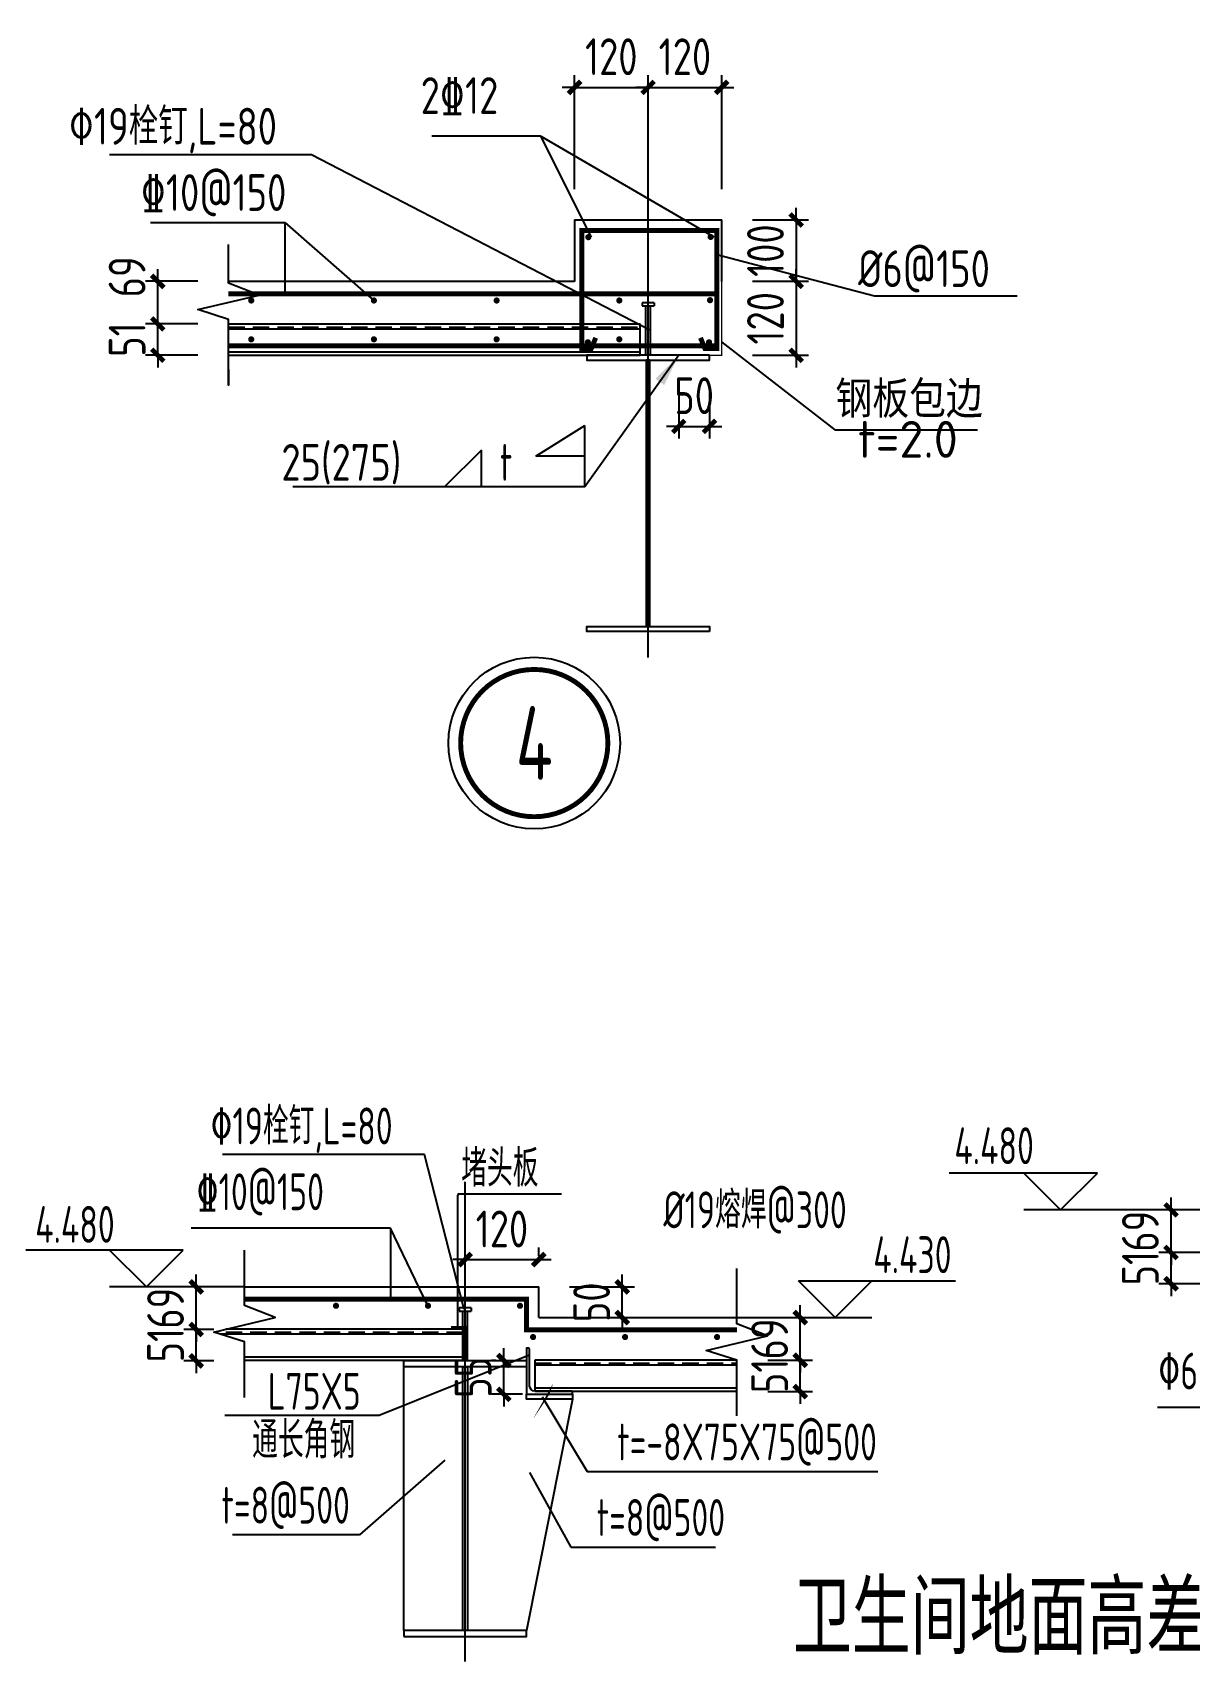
# Model space of a CAD drawing. Extents: x 180850 to 1400258, y 48356 to 327067.
# Drawn here: x 607539 to 621684, y 178018 to 197927 of the extents above; entities that cross this region are included whole.
import ezdxf
from ezdxf.enums import TextEntityAlignment as Align

# ---------------------------------------------------------------- set-up
doc = ezdxf.new("R2010")
doc.units = 0
doc.header["$LTSCALE"] = 1000
doc.linetypes.add('DASHED', pattern=[0.75, 0.5, -0.25])
doc.layers.add('6', color=253, linetype='Continuous', lineweight=13)
for name, color, linetype in [('AXIS', 3, 'Continuous'), ('DIM', 146, 'Continuous'), ('GL', 150, 'Continuous'), ('Gzd', 1, 'Continuous'), ('NUM', 7, 'Continuous'), ('Prof', 2, 'Continuous'), ('PUB_DIM', 3, 'Continuous'), ('PZ', 202, 'Continuous'), ('S', 2, 'Continuous'), ('TEXT', 7, 'Continuous'), ('THIN', 7, 'Continuous'), ('WELD', 7, 'Continuous'), ('YCX', 90, 'Continuous'), ('型钢', 6, 'Continuous'), ('引出线', 3, 'Continuous'), ('梁构件', 4, 'Continuous')]:
    doc.layers.add(name, color=color, linetype=linetype)
doc.styles.get("Standard").update_dxf_attribs({"font": 'gbenor.shx', "bigfont": 'gbcbig.shx'})
doc.styles.add('TSSD_Dimension', font='Tssdeng.shx', dxfattribs={"width": 0.8, "bigfont": 'hztxt.shx'})
doc.styles.add('TSSD_Label', font='tssdeng.shx', dxfattribs={"width": 0.7, "bigfont": 'hztxt.shx'})
doc.styles.add('TSSD_Norm', font='tssdeng.shx', dxfattribs={"bigfont": 'hztxt.shx'})
doc.styles.add('TSSD_Num', font='Tssdeng.shx', dxfattribs={"width": 0.7, "bigfont": 'hztxt.shx'})
doc.dimstyles.new('TSSD_20_150', dxfattribs={"dimtxt": 450, "dimasz": 150, "dimexe": 150, "dimexo": 375, "dimgap": 150, "dimtad": 1, "dimdec": 0, "dimlfac": 0.133333, "dimzin": 0, "dimdsep": 46, "dimtxsty": 'TSSD_Dimension', "dimblk": 'ARCHTICK', "dimcen": 0, "dimdle": 150, "dimclrt": 7, "dimadec": 0, "dimazin": 0, "dimtfac": 1, "dimtdec": 0, "dimtix": 1, "dimtmove": 2, "dimatfit": 3, "dimfxl": 1, "dimtolj": 1, "dimtzin": 0, "dimarcsym": 0})
doc.dimstyles.new('TSSD_LEADER_STYLE_400.0', dxfattribs={"dimtxt": 1200, "dimasz": 400, "dimexe": 400, "dimexo": 1000, "dimgap": 0.09, "dimtad": 0, "dimtih": 1, "dimtoh": 1, "dimdec": 4, "dimzin": 0, "dimdsep": 46, "dimtxsty": 'Standard', "dimcen": 0.09, "dimdle": 400, "dimclrt": 7, "dimadec": 0, "dimazin": 0, "dimtfac": 1, "dimtdec": 4, "dimtofl": 0, "dimtmove": 0, "dimatfit": 3, "dimfxl": 1, "dimtolj": 1, "dimtzin": 0, "dimarcsym": 0})

# ---------------------------------------------------------------- blocks, each defined once
blk = doc.blocks.new('ts_idx2')
at = {"color": 0, "linetype": 'ByBlock', "lineweight": -2, "const_width": 0.0333}
blk.add_lwpolyline([(-0.5, 0, 1), (0.5, 0, 1)], format="xyb", close=True, dxfattribs=at)
at = {"color": 0, "linetype": 'ByBlock', "lineweight": -2}
blk.add_circle((0, 0), 0.583, dxfattribs=at)
at = {"color": 0, "linetype": 'ByBlock', "lineweight": -2, "style": 'TSSD_Num', "width": 0.7}
blk.add_attdef('A', text='', height=0.5, dxfattribs=at).set_placement((0, 0), align=Align.MIDDLE_CENTER)
blk = doc.blocks.new('_ArchTick')
at = {"color": 0, "linetype": 'ByBlock', "const_width": 0.4}
blk.add_lwpolyline([(-0.5, -0.5), (0.5, 0.5)], dxfattribs=at)
blk = doc.blocks.new('*D185')
at = {"layer": 'AXIS', "color": 0, "lineweight": -2, "transparency": 16777216}
for p, q in [((615065, 196012), (615065, 197407)), ((615965, 196012), (615965, 197407)), ((615065, 197257), (614915, 197257)), ((615065, 197257), (615965, 197257)), ((615965, 197257), (616115, 197257))]:
    blk.add_line(p, q, dxfattribs=at)
at = {"layer": 'Defpoints', "color": 0, "transparency": 16777216}
for p in [(615965, 197257), (615065, 195637), (615965, 195637)]:
    blk.add_point(p, dxfattribs=at)
at = {"layer": 'AXIS', "color": 0, "lineweight": -2, "transparency": 16777216, "xscale": 150, "yscale": 150, "zscale": 150}
blk.add_blockref('_ArchTick', (615065, 197257), dxfattribs=at)
at = {"layer": 'AXIS', "color": 0, "lineweight": -2, "transparency": 16777216, "xscale": 150, "yscale": 150, "zscale": 150, "rotation": 180}
blk.add_blockref('_ArchTick', (615965, 197257), dxfattribs=at)
at = {"layer": 'AXIS', "color": 7, "transparency": 16777216, "insert": (615515, 197632), "char_height": 450, "attachment_point": 5, "style": 'TSSD_Dimension'}
blk.add_mtext('\\A1;120', dxfattribs=at)
blk = doc.blocks.new('*D186')
at = {"layer": 'AXIS', "color": 0, "lineweight": -2, "transparency": 16777216}
for p, q in [((616875, 194887), (616875, 195037)), ((616340, 194887), (617025, 194887)), ((616875, 194887), (616875, 193983)), ((616340, 193983), (617025, 193983)), ((616875, 193983), (616875, 193833))]:
    blk.add_line(p, q, dxfattribs=at)
at = {"layer": 'Defpoints', "color": 0, "transparency": 16777216}
for p in [(615965, 194887), (615965, 193983), (616875, 193983)]:
    blk.add_point(p, dxfattribs=at)
at = {"layer": 'AXIS', "color": 0, "lineweight": -2, "transparency": 16777216, "xscale": 150, "yscale": 150, "zscale": 150}
for p, rotation in [((616875, 194887), 270), ((616875, 193983), 90)]:
    blk.add_blockref('_ArchTick', p, dxfattribs=dict(at, rotation=rotation))
at = {"layer": 'AXIS', "color": 7, "transparency": 16777216, "insert": (616500, 194435), "char_height": 450, "attachment_point": 5, "rotation": 90, "style": 'TSSD_Dimension'}
blk.add_mtext('\\A1;120', dxfattribs=at)
blk = doc.blocks.new('*D187')
at = {"layer": 'AXIS', "color": 0, "lineweight": -2, "transparency": 16777216}
for p, q in [((616875, 195637), (616875, 195787)), ((616340, 195637), (617025, 195637)), ((616875, 195637), (616875, 194887)), ((616340, 194887), (617025, 194887)), ((616875, 194887), (616875, 194737))]:
    blk.add_line(p, q, dxfattribs=at)
at = {"layer": 'Defpoints', "color": 0, "transparency": 16777216}
for p in [(615965, 195637), (615965, 194887), (616875, 194887)]:
    blk.add_point(p, dxfattribs=at)
at = {"layer": 'AXIS', "color": 0, "lineweight": -2, "transparency": 16777216, "xscale": 150, "yscale": 150, "zscale": 150}
for p, rotation in [((616875, 195637), 270), ((616875, 194887), 90)]:
    blk.add_blockref('_ArchTick', p, dxfattribs=dict(at, rotation=rotation))
at = {"layer": 'AXIS', "color": 7, "transparency": 16777216, "insert": (616500, 195262), "char_height": 450, "attachment_point": 5, "rotation": 90, "style": 'TSSD_Dimension'}
blk.add_mtext('\\A1;100', dxfattribs=at)
blk = doc.blocks.new('_WELD004')
at = {"color": 0, "linetype": 'ByBlock'}
for p, q in [((0, 1), (1, 0)), ((0, 0), (0, 1))]:
    blk.add_line(p, q, dxfattribs=at)
blk = doc.blocks.new('_WELD001')
at = {"linetype": 'ByBlock'}
h = blk.add_hatch(color=0, dxfattribs=at)
h.paths.add_polyline_path([(0.8, 0.5), (0, 1), (0, 0.5)], flags=16)
edge = h.paths.add_edge_path()
edge.add_line((0.8, 0.5), (0, 1))
edge.add_line((0, 0.5), (0.8, 0.5))
edge.add_line((0, 0), (0, 1))
at = {"color": 0, "linetype": 'ByBlock'}
for p, q in [((0, 0), (0, 1)), ((0.8, 0.5), (0, 1)), ((0, 0.5), (0.8, 0.5))]:
    blk.add_line(p, q, dxfattribs=at)
blk = doc.blocks.new('*D188')
at = {"layer": 'AXIS', "color": 0, "lineweight": -2, "transparency": 16777216}
for p, q in [((609070, 194366), (609070, 194516)), ((609559, 194366), (608920, 194366)), ((609070, 193983), (609070, 194366)), ((609559, 193983), (608920, 193983)), ((609070, 193983), (609070, 193833))]:
    blk.add_line(p, q, dxfattribs=at)
at = {"layer": 'Defpoints', "color": 0, "transparency": 16777216}
for p in [(609070, 194366), (609934, 194366), (609934, 193983)]:
    blk.add_point(p, dxfattribs=at)
at = {"layer": 'AXIS', "color": 0, "lineweight": -2, "transparency": 16777216, "xscale": 150, "yscale": 150, "zscale": 150}
for p, rotation in [((609070, 194366), 270), ((609070, 193983), 90)]:
    blk.add_blockref('_ArchTick', p, dxfattribs=dict(at, rotation=rotation))
at = {"layer": 'AXIS', "color": 7, "transparency": 16777216, "insert": (608695, 194175), "char_height": 450, "attachment_point": 5, "rotation": 90, "style": 'TSSD_Dimension'}
blk.add_mtext('\\A1;51', dxfattribs=at)
blk = doc.blocks.new('*D189')
at = {"layer": 'AXIS', "color": 0, "lineweight": -2, "transparency": 16777216}
for p, q in [((609070, 194216), (609070, 195037)), ((609559, 194887), (608920, 194887)), ((609559, 194366), (608920, 194366))]:
    blk.add_line(p, q, dxfattribs=at)
at = {"layer": 'Defpoints', "color": 0, "transparency": 16777216}
for p in [(609070, 194887), (609934, 194887), (609934, 194366)]:
    blk.add_point(p, dxfattribs=at)
at = {"layer": 'AXIS', "color": 0, "lineweight": -2, "transparency": 16777216, "xscale": 150, "yscale": 150, "zscale": 150}
for p, rotation in [((609070, 194887), 90), ((609070, 194366), 270)]:
    blk.add_blockref('_ArchTick', p, dxfattribs=dict(at, rotation=rotation))
at = {"layer": 'AXIS', "color": 7, "transparency": 16777216, "insert": (608695, 194942), "char_height": 450, "attachment_point": 5, "rotation": 90, "style": 'TSSD_Dimension'}
blk.add_mtext('\\A1;69', dxfattribs=at)
blk = doc.blocks.new('*D190')
at = {"layer": 'AXIS', "color": 0, "lineweight": -2, "transparency": 16777216}
for p, q in [((615440, 193608), (615440, 192964)), ((615815, 193608), (615815, 192964)), ((615440, 193114), (615290, 193114)), ((615440, 193114), (615815, 193114)), ((615815, 193114), (615965, 193114))]:
    blk.add_line(p, q, dxfattribs=at)
at = {"layer": 'Defpoints', "color": 0, "transparency": 16777216}
for p in [(615440, 193983), (615815, 193983), (615815, 193114)]:
    blk.add_point(p, dxfattribs=at)
at = {"layer": 'AXIS', "color": 0, "lineweight": -2, "transparency": 16777216, "xscale": 150, "yscale": 150, "zscale": 150}
blk.add_blockref('_ArchTick', (615440, 193114), dxfattribs=at)
at = {"layer": 'AXIS', "color": 0, "lineweight": -2, "transparency": 16777216, "xscale": 150, "yscale": 150, "zscale": 150, "rotation": 180}
blk.add_blockref('_ArchTick', (615815, 193114), dxfattribs=at)
at = {"layer": 'AXIS', "color": 7, "transparency": 16777216, "insert": (615628, 193489), "char_height": 450, "attachment_point": 5, "style": 'TSSD_Dimension'}
blk.add_mtext('\\A1;50', dxfattribs=at)
blk = doc.blocks.new('*D191')
at = {"layer": 'AXIS', "color": 0, "lineweight": -2, "transparency": 16777216}
for p, q in [((614165, 196012), (614165, 197407)), ((615065, 196012), (615065, 197407)), ((614165, 197257), (614015, 197257)), ((614165, 197257), (615065, 197257)), ((615065, 197257), (615215, 197257))]:
    blk.add_line(p, q, dxfattribs=at)
at = {"layer": 'Defpoints', "color": 0, "transparency": 16777216}
for p in [(615065, 197257), (614165, 195637), (615065, 195637)]:
    blk.add_point(p, dxfattribs=at)
at = {"layer": 'AXIS', "color": 0, "lineweight": -2, "transparency": 16777216, "xscale": 150, "yscale": 150, "zscale": 150}
blk.add_blockref('_ArchTick', (614165, 197257), dxfattribs=at)
at = {"layer": 'AXIS', "color": 0, "lineweight": -2, "transparency": 16777216, "xscale": 150, "yscale": 150, "zscale": 150, "rotation": 180}
blk.add_blockref('_ArchTick', (615065, 197257), dxfattribs=at)
at = {"layer": 'AXIS', "color": 7, "transparency": 16777216, "insert": (614615, 197632), "char_height": 450, "attachment_point": 5, "style": 'TSSD_Dimension'}
blk.add_mtext('\\A1;120', dxfattribs=at)
blk = doc.blocks.new('*D202')
at = {"layer": 'AXIS', "color": 0, "lineweight": -2, "transparency": 16777216}
for p, q in [((616926, 181700), (616926, 181850)), ((616527, 181700), (617076, 181700)), ((616926, 181317), (616926, 181700)), ((616527, 181317), (617076, 181317)), ((616926, 181317), (616926, 181167))]:
    blk.add_line(p, q, dxfattribs=at)
at = {"layer": 'Defpoints', "color": 0, "transparency": 16777216}
for p in [(616152, 181700), (616926, 181700), (616152, 181317)]:
    blk.add_point(p, dxfattribs=at)
at = {"layer": 'AXIS', "color": 0, "lineweight": -2, "transparency": 16777216, "xscale": 150, "yscale": 150, "zscale": 150}
for p, rotation in [((616926, 181700), 270), ((616926, 181317), 90)]:
    blk.add_blockref('_ArchTick', p, dxfattribs=dict(at, rotation=rotation))
at = {"layer": 'AXIS', "color": 7, "transparency": 16777216, "insert": (616551, 181509), "char_height": 450, "attachment_point": 5, "rotation": 90, "style": 'TSSD_Dimension'}
blk.add_mtext('\\A1;51', dxfattribs=at)
blk = doc.blocks.new('*D203')
at = {"layer": 'AXIS', "color": 0, "lineweight": -2, "transparency": 16777216}
for p, q in [((616926, 182221), (616926, 182371)), ((616527, 182221), (617076, 182221)), ((616926, 181700), (616926, 182221)), ((616527, 181700), (617076, 181700)), ((616926, 181700), (616926, 181550))]:
    blk.add_line(p, q, dxfattribs=at)
at = {"layer": 'Defpoints', "color": 0, "transparency": 16777216}
for p in [(616152, 182221), (616926, 182221), (616152, 181700)]:
    blk.add_point(p, dxfattribs=at)
at = {"layer": 'AXIS', "color": 0, "lineweight": -2, "transparency": 16777216, "xscale": 150, "yscale": 150, "zscale": 150}
for p, rotation in [((616926, 182221), 270), ((616926, 181700), 90)]:
    blk.add_blockref('_ArchTick', p, dxfattribs=dict(at, rotation=rotation))
at = {"layer": 'AXIS', "color": 7, "transparency": 16777216, "insert": (616551, 181960), "char_height": 450, "attachment_point": 5, "rotation": 90, "style": 'TSSD_Dimension'}
blk.add_mtext('\\A1;69', dxfattribs=at)
blk = doc.blocks.new('*D204')
at = {"layer": 'AXIS', "color": 0, "lineweight": -2, "transparency": 16777216}
for p, q in [((609756, 182596), (609390, 182596)), ((609540, 182596), (609540, 182746)), ((609540, 182075), (609540, 182596)), ((609756, 182075), (609390, 182075)), ((609540, 182075), (609540, 181925))]:
    blk.add_line(p, q, dxfattribs=at)
at = {"layer": 'Defpoints', "color": 0, "transparency": 16777216}
for p in [(609540, 182596), (610131, 182596), (610131, 182075)]:
    blk.add_point(p, dxfattribs=at)
at = {"layer": 'AXIS', "color": 0, "lineweight": -2, "transparency": 16777216, "xscale": 150, "yscale": 150, "zscale": 150}
for p, rotation in [((609540, 182596), 270), ((609540, 182075), 90)]:
    blk.add_blockref('_ArchTick', p, dxfattribs=dict(at, rotation=rotation))
at = {"layer": 'AXIS', "color": 7, "transparency": 16777216, "insert": (609165, 182335), "char_height": 450, "attachment_point": 5, "rotation": 90, "style": 'TSSD_Dimension'}
blk.add_mtext('\\A1;69', dxfattribs=at)
blk = doc.blocks.new('*D205')
at = {"layer": 'AXIS', "color": 0, "lineweight": -2, "transparency": 16777216}
for p, q in [((609540, 182075), (609540, 182225)), ((609756, 182075), (609390, 182075)), ((609540, 181692), (609540, 182075)), ((609756, 181692), (609390, 181692)), ((609540, 181692), (609540, 181542))]:
    blk.add_line(p, q, dxfattribs=at)
at = {"layer": 'Defpoints', "color": 0, "transparency": 16777216}
for p in [(609540, 182075), (610131, 182075), (610131, 181692)]:
    blk.add_point(p, dxfattribs=at)
at = {"layer": 'AXIS', "color": 0, "lineweight": -2, "transparency": 16777216, "xscale": 150, "yscale": 150, "zscale": 150}
for p, rotation in [((609540, 182075), 270), ((609540, 181692), 90)]:
    blk.add_blockref('_ArchTick', p, dxfattribs=dict(at, rotation=rotation))
at = {"layer": 'AXIS', "color": 7, "transparency": 16777216, "insert": (609165, 181884), "char_height": 450, "attachment_point": 5, "rotation": 90, "style": 'TSSD_Dimension'}
blk.add_mtext('\\A1;51', dxfattribs=at)
blk = doc.blocks.new('*D206')
at = {"layer": 'AXIS', "color": 0, "lineweight": -2, "transparency": 16777216}
for p, q in [((613301, 181696), (613301, 181846)), ((613203, 181696), (613151, 181696)), ((613301, 181283), (613301, 181696)), ((613531, 181283), (613151, 181283)), ((613301, 181283), (613301, 181133))]:
    blk.add_line(p, q, dxfattribs=at)
at = {"layer": 'Defpoints', "color": 0, "transparency": 16777216}
for p in [(613301, 181696), (613578, 181696), (613906, 181283)]:
    blk.add_point(p, dxfattribs=at)
at = {"layer": 'AXIS', "color": 0, "lineweight": -2, "transparency": 16777216, "xscale": 150, "yscale": 150, "zscale": 150}
for p, rotation in [((613301, 181696), 270), ((613301, 181283), 90)]:
    blk.add_blockref('_ArchTick', p, dxfattribs=dict(at, rotation=rotation))
at = {"layer": 'AXIS', "color": 7, "transparency": 16777216, "insert": (612926, 181490), "char_height": 450, "attachment_point": 5, "rotation": 90, "style": 'TSSD_Dimension'}
blk.add_mtext('\\A1;55', dxfattribs=at)
blk = doc.blocks.new('*D207')
at = {"layer": 'Defpoints', "color": 0, "transparency": 16777216}
for p in [(613728, 182596), (614749, 182596), (613728, 182221)]:
    blk.add_point(p, dxfattribs=at)
at = {"layer": 'DIM', "color": 0, "lineweight": -2, "transparency": 16777216}
for p, q in [((614103, 182596), (614899, 182596)), ((614749, 182596), (614749, 182746)), ((614749, 182221), (614749, 182596)), ((614103, 182221), (614899, 182221)), ((614749, 182221), (614749, 182071))]:
    blk.add_line(p, q, dxfattribs=at)
at = {"layer": 'DIM', "color": 0, "lineweight": -2, "transparency": 16777216, "xscale": 150, "yscale": 150, "zscale": 150}
for p, rotation in [((614749, 182596), 270), ((614749, 182221), 90)]:
    blk.add_blockref('_ArchTick', p, dxfattribs=dict(at, rotation=rotation))
at = {"layer": 'DIM', "color": 7, "transparency": 16777216, "insert": (614374, 182408), "char_height": 450, "attachment_point": 5, "rotation": 90, "style": 'TSSD_Dimension'}
blk.add_mtext('\\A1;50', dxfattribs=at)
blk = doc.blocks.new('*D208')
at = {"layer": 'AXIS', "color": 0, "lineweight": -2, "transparency": 16777216}
for p, q in [((612828, 182971), (612828, 183079)), ((613728, 182971), (613728, 183079)), ((612828, 182929), (612678, 182929)), ((612828, 182929), (613728, 182929)), ((613728, 182929), (613878, 182929))]:
    blk.add_line(p, q, dxfattribs=at)
at = {"layer": 'Defpoints', "color": 0, "transparency": 16777216}
for p in [(613728, 182929), (612828, 182596), (613728, 182596)]:
    blk.add_point(p, dxfattribs=at)
at = {"layer": 'AXIS', "color": 0, "lineweight": -2, "transparency": 16777216, "xscale": 150, "yscale": 150, "zscale": 150}
blk.add_blockref('_ArchTick', (612828, 182929), dxfattribs=at)
at = {"layer": 'AXIS', "color": 0, "lineweight": -2, "transparency": 16777216, "xscale": 150, "yscale": 150, "zscale": 150, "rotation": 180}
blk.add_blockref('_ArchTick', (613728, 182929), dxfattribs=at)
at = {"layer": 'AXIS', "color": 7, "transparency": 16777216, "insert": (613278, 183304), "char_height": 450, "attachment_point": 5, "style": 'TSSD_Dimension'}
blk.add_mtext('\\A1;120', dxfattribs=at)
blk = doc.blocks.new('*D212')
at = {"layer": 'AXIS', "color": 0, "lineweight": -2, "transparency": 16777216}
for p, q in [((621459, 183537), (621459, 183687)), ((622234, 183537), (621309, 183537)), ((621459, 183016), (621459, 183537)), ((622234, 183016), (621309, 183016)), ((621459, 183016), (621459, 182866))]:
    blk.add_line(p, q, dxfattribs=at)
at = {"layer": 'Defpoints', "color": 0, "transparency": 16777216}
for p in [(621459, 183537), (622609, 183537), (622609, 183016)]:
    blk.add_point(p, dxfattribs=at)
at = {"layer": 'AXIS', "color": 0, "lineweight": -2, "transparency": 16777216, "xscale": 150, "yscale": 150, "zscale": 150}
for p, rotation in [((621459, 183537), 270), ((621459, 183016), 90)]:
    blk.add_blockref('_ArchTick', p, dxfattribs=dict(at, rotation=rotation))
at = {"layer": 'AXIS', "color": 7, "transparency": 16777216, "insert": (621084, 183277), "char_height": 450, "attachment_point": 5, "rotation": 90, "style": 'TSSD_Dimension'}
blk.add_mtext('\\A1;69', dxfattribs=at)
blk = doc.blocks.new('*D213')
at = {"layer": 'AXIS', "color": 0, "lineweight": -2, "transparency": 16777216}
for p, q in [((621459, 183016), (621459, 183166)), ((622234, 183016), (621309, 183016)), ((621459, 182634), (621459, 183016)), ((622234, 182634), (621309, 182634)), ((621459, 182634), (621459, 182484))]:
    blk.add_line(p, q, dxfattribs=at)
at = {"layer": 'Defpoints', "color": 0, "transparency": 16777216}
for p in [(621459, 183016), (622609, 183016), (622609, 182634)]:
    blk.add_point(p, dxfattribs=at)
at = {"layer": 'AXIS', "color": 0, "lineweight": -2, "transparency": 16777216, "xscale": 150, "yscale": 150, "zscale": 150}
for p, rotation in [((621459, 183016), 270), ((621459, 182634), 90)]:
    blk.add_blockref('_ArchTick', p, dxfattribs=dict(at, rotation=rotation))
at = {"layer": 'AXIS', "color": 7, "transparency": 16777216, "insert": (621084, 182825), "char_height": 450, "attachment_point": 5, "rotation": 90, "style": 'TSSD_Dimension'}
blk.add_mtext('\\A1;51', dxfattribs=at)

msp = doc.modelspace()

# ---------------------------------------------------------------- linework, layer by layer
at = {"layer": '6', "color": 1, "const_width": 60}
for points in [[(613578.47, 182070.78), (613578.47, 182445.78), (610130.78, 182445.78)], [(616151.94, 182070.78), (613578.47, 182070.78), (613578.47, 182082.53)]]:
    msp.add_lwpolyline(points, dxfattribs=at)
at = {"layer": 'AXIS'}
msp.add_line((615065.15, 190290.94), (615065.15, 196709.36), dxfattribs=at)
at = {"layer": 'AXIS', "ltscale": 0.4}
msp.add_line((612828.47, 178018.18), (612828.47, 183881.48), dxfattribs=at)
at = {"layer": 'GL'}
for points in [[(615815.15, 193983.34), (614315.15, 193983.34), (614315.15, 193923.34), (615815.15, 193923.34)], [(615087.65, 193923.34), (615042.65, 193923.34), (615042.65, 190668.34), (615087.65, 190668.34)], [(615815.15, 190608.34), (614315.15, 190608.34), (614315.15, 190668.34), (615815.15, 190668.34)]]:
    msp.add_lwpolyline(points, close=True, dxfattribs=at)
at = {"layer": 'Gzd', "const_width": 60}
for points in [[(614256.2, 194064.17), (614256.2, 195506.75), (615904.04, 195506.75), (615904.04, 194064.17), (615760.16, 194064.17), (615705.78, 194196.68)], [(609933.79, 194733.34), (615904.04, 194733.34)], [(609933.79, 194097.45), (615904.04, 194097.45)], [(614226.26, 194064.17), (614370.14, 194064.17), (614424.53, 194196.68)]]:
    msp.add_lwpolyline(points, dxfattribs=at)
at = {"layer": 'Gzd', "const_width": 37.5}
for points in [[(614316, 195426.51, 1), (614353.5, 195426.51, 1)], [(615848.05, 195429.62, -1), (615810.55, 195429.62, -1)], [(610193.96, 194652.62, 1), (610231.46, 194652.62, 1)], [(611693.96, 194652.62, 1), (611731.46, 194652.62, 1)], [(613193.96, 194652.62, 1), (613231.46, 194652.62, 1)], [(614693.96, 194652.62, 1), (614731.46, 194652.62, 1)], [(615841.29, 194656.24, -1), (615803.79, 194656.24, -1)], [(610193.96, 194178.21, 1), (610231.46, 194178.21, 1)], [(611693.96, 194178.21, 1), (611731.46, 194178.21, 1)], [(613193.96, 194178.21, 1), (613231.46, 194178.21, 1)], [(614347.15, 194141.83, -1), (614309.65, 194141.83, -1)], [(614693.96, 194178.21, 1), (614731.46, 194178.21, 1)], [(615828.67, 194141.83, -1), (615791.17, 194141.83, -1)], [(611267.55, 182365.06, -1), (611230.05, 182365.06, -1)], [(612392.55, 182365.06, -1), (612355.05, 182365.06, -1)], [(613517.55, 182365.06, -1), (613480.05, 182365.06, -1)], [(613677.4, 181982.98, -1), (613639.9, 181982.98, -1)], [(614802.4, 181982.98, -1), (614764.9, 181982.98, -1)], [(615927.4, 181982.98, -1), (615889.9, 181982.98, -1)]]:
    msp.add_lwpolyline(points, format="xyb", close=True, dxfattribs=at)
at = {"layer": 'Prof'}
for p, q in [((609933.79, 194365.84), (614967.55, 194365.84)), ((614967.55, 193983.34), (614967.55, 194365.84)), ((609933.79, 194306.39), (614967.55, 194306.39)), ((609933.79, 194025.97), (614967.55, 194025.97)), ((609933.79, 193983.34), (614967.55, 193983.34)), ((612801.53, 182018.83), (609833.75, 182018.83)), ((612801.53, 182078.28), (609901.4, 182078.28)), ((612801.53, 182078.28), (612801.53, 181695.78)), ((612801.53, 181738.4), (610130.78, 181738.4)), ((612801.53, 181695.78), (610130.78, 181695.78)), ((613683.47, 181703.28), (616137.88, 181703.28)), ((613683.47, 181643.83), (616151.94, 181643.83)), ((613683.47, 181363.4), (616151.94, 181363.4)), ((613683.47, 181320.78), (616151.94, 181320.78))]:
    msp.add_line(p, q, dxfattribs=at)
at = {"layer": 'Prof', "linetype": 'DASHED', "ltscale": 0.4}
for p, q in [((609933.79, 194325.1), (614967.55, 194325.1)), ((612801.53, 182037.53), (609775.3, 182037.53)), ((613683.47, 181662.53), (616151.94, 181662.53))]:
    msp.add_line(p, q, dxfattribs=at)
at = {"layer": 'Prof', "linetype": 'DASHED'}
msp.add_line((613683.47, 181320.78), (613683.47, 181703.28), dxfattribs=at)
at = {"layer": 'PUB_DIM'}
for points in [[(609933.79, 193809.56), (609933.79, 193619.11), (609933.79, 194422.29), (609558.79, 194542.29), (610307.86, 194719.76), (609933.79, 194866.29), (609933.79, 194886.7), (609933.79, 195336.7)], [(610130.78, 181245.78), (610130.78, 181695.78), (610130.78, 181923.78), (609755.78, 182043.78), (610504.84, 182221.25), (610130.78, 182367.78), (610130.78, 182595.78), (610130.78, 183045.78)], [(616151.94, 181020.78), (616151.94, 181470.78), (616151.94, 181698.78), (615776.94, 181818.78), (616526, 181996.25), (616151.94, 182142.78), (616151.94, 182370.78), (616151.94, 182820.78)]]:
    msp.add_lwpolyline(points, dxfattribs=at)
at = {"layer": 'PZ'}
for p, q in [((614993.06, 194625.88), (614993.06, 194585.58)), ((615137.25, 194625.88), (614993.06, 194625.88)), ((614993.06, 194585.58), (615137.25, 194585.58)), ((615037.82, 193983.34), (615037.82, 194585.58)), ((615092.48, 193983.34), (615092.48, 194585.58)), ((615137.25, 194625.88), (615137.25, 194585.58)), ((615092.48, 193983.34), (615037.82, 193983.34)), ((612756.37, 182338.31), (612756.37, 182298.01)), ((612900.56, 182338.31), (612756.37, 182338.31)), ((612756.37, 182298.01), (612900.56, 182298.01)), ((612801.14, 181695.78), (612801.14, 182298.01)), ((612855.8, 181695.78), (612855.8, 182298.01)), ((612900.56, 182338.31), (612900.56, 182298.01)), ((612078.47, 178395.78), (612078.47, 181620.78)), ((612855.8, 181695.78), (612801.14, 181695.78)), ((614140.97, 181223.28), (613578.47, 178395.78))]:
    msp.add_line(p, q, dxfattribs=at)
at = {"layer": 'PZ', "const_width": 37.5}
msp.add_lwpolyline([(612828.47, 181695.78), (612828.47, 182100.56), (612655.01, 182100.56)], dxfattribs=at)
at = {"layer": 'PZ'}
msp.add_lwpolyline([(613578.47, 181283.28), (614140.97, 181283.28), (614140.97, 181223.28), (613578.47, 181223.28)], close=True, dxfattribs=at)
at = {"layer": 'S', "const_width": 15}
msp.add_lwpolyline([(615440.15, 193983.34), (615965.15, 193983.34), (615965.15, 194886.7)], dxfattribs=at)
at = {"layer": 'THIN'}
for p, q in [((614165.15, 195636.7), (614165.15, 194886.7)), ((614165.15, 195636.7), (615965.15, 195636.7)), ((615965.15, 194886.7), (615965.15, 195636.7)), ((614165.15, 194886.7), (609933.79, 194886.7)), ((620559.21, 183986.94), (618744.32, 183986.94)), ((620109.21, 183536.94), (619659.21, 183986.94)), ((620109.21, 183536.94), (620559.21, 183986.94)), ((621309.21, 183536.94), (619659.21, 183536.94)), ((609380.78, 183045.78), (607458.12, 183045.78)), ((608930.78, 182595.78), (608480.78, 183045.78)), ((608930.78, 182595.78), (609380.78, 183045.78)), ((610130.78, 182595.78), (608480.78, 182595.78)), ((610130.78, 182595.78), (613728.47, 182595.78)), ((613728.47, 182220.78), (613728.47, 182595.78)), ((616901.94, 182670.78), (618824.61, 182670.78)), ((617351.94, 182220.78), (616901.94, 182670.78)), ((617351.94, 182220.78), (617801.94, 182670.78)), ((613728.47, 182220.78), (616151.94, 182220.78)), ((616151.94, 182220.78), (617801.94, 182220.78))]:
    msp.add_line(p, q, dxfattribs=at)
msp.add_lwpolyline([(613859.72, 181283.28, 0, 120, 0), (614058.59, 181690.64, 0, 0, 0), (614936.83, 183248.71, 0, 0, 0), (617484.58, 183248.71, 0, 0, 0)], format="xyseb", dxfattribs=at)
at = {"layer": 'WELD'}
msp.add_line((614291.61, 192374.09), (610720.68, 192374.09), dxfattribs=at)
at = {"layer": 'YCX'}
for p, q in [((613753.51, 196659.56), (612419.58, 196659.56)), ((613753.51, 196659.56), (615866.8, 195429.62)), ((614372.25, 195426.51), (613753.51, 196659.56)), ((610950.23, 196432.33), (608480.54, 196432.33)), ((615092.48, 194284.46), (610950.23, 196432.33)), ((608982.51, 195606.48), (610624.78, 195606.48)), ((610624.78, 195606.48), (610624.78, 194733.34)), ((610624.78, 195606.48), (611712.71, 194652.62)), ((615904.04, 195216.62), (617833.24, 194711.16)), ((617833.24, 194711.16), (619576.73, 194711.16)), ((615965.15, 194145.15), (617349.79, 193071.77)), ((617349.79, 193071.77), (619090.89, 193071.77)), ((612330.85, 184212.99), (609861.16, 184212.99)), ((612817.32, 182318.16), (612330.85, 184212.99))]:
    msp.add_line(p, q, dxfattribs=at)
at = {"layer": '型钢'}
msp.add_lwpolyline([(613578.47, 181283.28), (614140.97, 181283.28), (614140.97, 181308.28, 0.41421356), (614128.47, 181320.78), (613683.47, 181320.78, -0.41421356), (613615.97, 181388.28), (613615.97, 181833.28, 0.41421356), (613603.47, 181845.78), (613578.47, 181845.78)], format="xyb", close=True, dxfattribs=at)
at = {"layer": '引出线'}
for p, q in [((612738.38, 182100.56), (612738.38, 183719.13)), ((612753.38, 183734.13), (614004.65, 183734.13)), ((611917.33, 183313.67), (609477.19, 183313.67)), ((612373.8, 182365.06), (611917.33, 183313.67)), ((611917.33, 183313.67), (611917.33, 182445.78)), ((611778.16, 181028.83), (613602.27, 181760.78)), ((613771.01, 181251.47), (614319.34, 180338.6)), ((609890.47, 181028.83), (611778.16, 181028.83)), ((623208.3, 181123.46), (621292.85, 181123.46)), ((612579.5, 180476.69), (611537.13, 179565.25)), ((613614.3, 180326.69), (614119.81, 179415.25)), ((614319.34, 180338.6), (617874.02, 180338.6)), ((611537.13, 179565.25), (609983.61, 179565.25)), ((614119.81, 179415.25), (615890.25, 179415.25))]:
    msp.add_line(p, q, dxfattribs=at)
msp.add_arc((612753.38, 183719.13), 15, 90, 180, dxfattribs=at)
at = {"layer": '梁构件'}
for points in [[(612078.47, 181695.78), (613578.47, 181695.78), (613578.47, 181620.78), (612078.47, 181620.78)], [(612798.47, 181620.78), (612858.47, 181620.78), (612858.47, 178395.78), (612798.47, 178395.78)], [(612078.47, 178320.78), (613578.47, 178320.78), (613578.47, 178395.78), (612078.47, 178395.78)]]:
    msp.add_lwpolyline(points, close=True, dxfattribs=at)

# ---------------------------------------------------------------- block references
at = {"layer": 'THIN'}
ref = msp.add_blockref('ts_idx2', (613673, 189242.78), dxfattribs=dict(at, xscale=1800, yscale=1800, zscale=1800))
ref.add_attrib('2', '4', dxfattribs={"height": 900, "style": 'TSSD_Num', "width": 0.7}).set_placement((613673, 189242.78), align=Align.MIDDLE_CENTER)
at = {"layer": 'WELD'}
for name, p, xscale, yscale, zscale in [('_WELD001', (614291.61, 192374.09), -749.9999999999998, 749.9999999999998, 749.9999999999998), ('_WELD004', (613026.77, 192374.09), -449.9999999999999, 449.9999999999999, 449.9999999999999)]:
    msp.add_blockref(name, p, dxfattribs=dict(at, xscale=xscale, yscale=yscale, zscale=zscale))

# ---------------------------------------------------------------- texts
at = {"layer": 'NUM', "style": 'TSSD_Norm', "width": 0.8}
msp.add_text('卫生间地面高差结构做法详图', height=900, dxfattribs=at).set_placement((616836.92, 177832.04), align=Align.BOTTOM_LEFT)
at = {"layer": 'TEXT', "style": 'TSSD_Norm'}
for s, width, p in [('2%%13212', 0.8, (612284.35, 196797.14)), ('%%13210@150', 0.7, (609544.05, 183398.54)), ('%%1306@500', 0.7, (621302.05, 181208.33))]:
    msp.add_text(s, height=450, dxfattribs=dict(at, width=width)).set_placement(p, align=Align.BOTTOM_LEFT)
at = {"layer": 'TEXT'}
for s, style, width, p in [('%%13019栓钉,L=80', 'TSSD_Norm', 0.8, (607982.07, 196557.21)), ('%%C6@150', 'TSSD_Norm', 0.8, (617632.88, 194816.45)), ('25(275)', 'TSSD_Norm', 0.8, (610581.75, 192449.09)), ('t', 'TSSD_Label', 0.7, (613251.77, 192449.09)), ('%%13019栓钉,L=80', 'TSSD_Norm', 0.7, (609714.04, 184337.87))]:
    msp.add_text(s, height=450, dxfattribs=dict(at, style=style, width=width)).set_placement(p)
at = {"layer": 'TEXT', "style": 'TSSD_Norm'}
for s, width, p in [('%%13210@150', 0.8, (610642.22, 195746.84)), ('4.480', 0.7, (619782.06, 184096.31)), ('堵头板', 0.7, (613724.49, 183822.18)), ('%%c19熔焊@300', 0.7, (617493.93, 183312.87)), ('4.480', 0.7, (608543.73, 183134.45)), ('4.430', 0.7, (618775.41, 182764.55)), ('L75X5', 0.7, (611551.16, 181094.87)), ('通长角钢', 0.7, (611483.23, 180499.1)), ('t=-8X75X75@500', 0.7, (617862.62, 180475.66)), ('t=8@500', 0.7, (611418.95, 179702.31)), ('t=8@500', 0.7, (616006.32, 179552.31))]:
    msp.add_text(s, height=450, dxfattribs=dict(at, width=width)).set_placement(p, align=Align.RIGHT)
for s, p in [('钢板包边', (617356.34, 193083.59)), ('t=2.0', (617628.08, 192595.75))]:
    msp.add_text(s, height=450, dxfattribs=at).set_placement(p, align=Align.BOTTOM_LEFT)

# ---------------------------------------------------------------- dimensions: what is measured, and where the dimension line sits
at = {"layer": 'AXIS'}
for base, p1, p2, angle, picture, middle in [((615065.15, 197257.03), (614165.15, 195636.7), (615065.15, 195636.7), 180, '*D191', (614615.15, 197632.03)), ((615965.15, 197257.03), (615065.15, 195636.7), (615965.15, 195636.7), 180, '*D185', (615515.15, 197632.03)), ((616875.32, 194886.7), (615965.15, 195636.7), (615965.15, 194886.7), 90, '*D187', (616500.32, 195261.7)), ((616875.32, 193983.34), (615965.15, 194886.7), (615965.15, 193983.34), 90, '*D186', (616500.32, 194435.02)), ((609070.27, 194365.84), (609933.79, 193983.34), (609933.79, 194365.84), 90, '*D188', (608695.27, 194174.59)), ((621459.21, 183536.94), (622609.06, 183016.08), (622609.06, 183536.94), 90, '*D212', (621084.21, 183276.51)), ((621459.21, 183016.08), (622609.06, 182633.58), (622609.06, 183016.08), 90, '*D213', (621084.21, 182824.83)), ((609539.85, 182595.78), (610130.78, 182074.92), (610130.78, 182595.78), 90, '*D204', (609164.85, 182335.35)), ((616926.28, 182220.78), (616151.94, 181699.92), (616151.94, 182220.78), 90, '*D203', (616551.28, 181960.35)), ((609539.85, 182074.92), (610130.78, 181692.42), (610130.78, 182074.92), 90, '*D205', (609164.85, 181883.67)), ((613300.51, 181695.78), (613906.22, 181283.28), (613578.47, 181695.78), 90, '*D206', (612925.51, 181489.53)), ((616926.28, 181699.92), (616151.94, 181317.42), (616151.94, 181699.92), 90, '*D202', (616551.28, 181508.67))]:
    dim = msp.add_linear_dim(base=base, p1=p1, p2=p2, angle=angle, dimstyle='TSSD_20_150', dxfattribs=at)
    dim.commit()
    dim.dimension.update_dxf_attribs({"geometry": picture, "text_midpoint": middle})
dim = msp.add_linear_dim(base=(609070.27, 194886.7), p1=(609933.79, 194365.84), p2=(609933.79, 194886.7), angle=90, dimstyle='TSSD_20_150', dxfattribs=at)
dim.commit()
dim.dimension.update_dxf_attribs({"geometry": '*D189', "text_midpoint": (608695.27, 194942.37), "dimtype": 160})
for base, p1, p2, picture, middle in [((615815.15, 193113.8), (615440.15, 193983.34), (615815.15, 193983.34), '*D190', (615627.65, 193488.8)), ((613728.47, 182929.04), (612828.47, 182595.78), (613728.47, 182595.78), '*D208', (613278.47, 183304.04))]:
    dim = msp.add_linear_dim(base=base, p1=p1, p2=p2, dimstyle='TSSD_20_150', dxfattribs=at)
    dim.commit()
    dim.dimension.update_dxf_attribs({"geometry": picture, "text_midpoint": middle})
at = {"layer": 'DIM'}
dim = msp.add_linear_dim(base=(614749.14, 182595.78), p1=(613728.47, 182220.78), p2=(613728.47, 182595.78), angle=90, dimstyle='TSSD_20_150', dxfattribs=at)
dim.commit()
dim.dimension.update_dxf_attribs({"geometry": '*D207', "text_midpoint": (614374.14, 182408.28)})

# ---------------------------------------------------------------- leaders
at = {"layer": 'WELD'}
msp.add_leader([(615440.15, 193983.34), (614291.61, 192374.09)], dimstyle='TSSD_LEADER_STYLE_400.0', dxfattribs=at)

doc.saveas('drawing.dxf')
